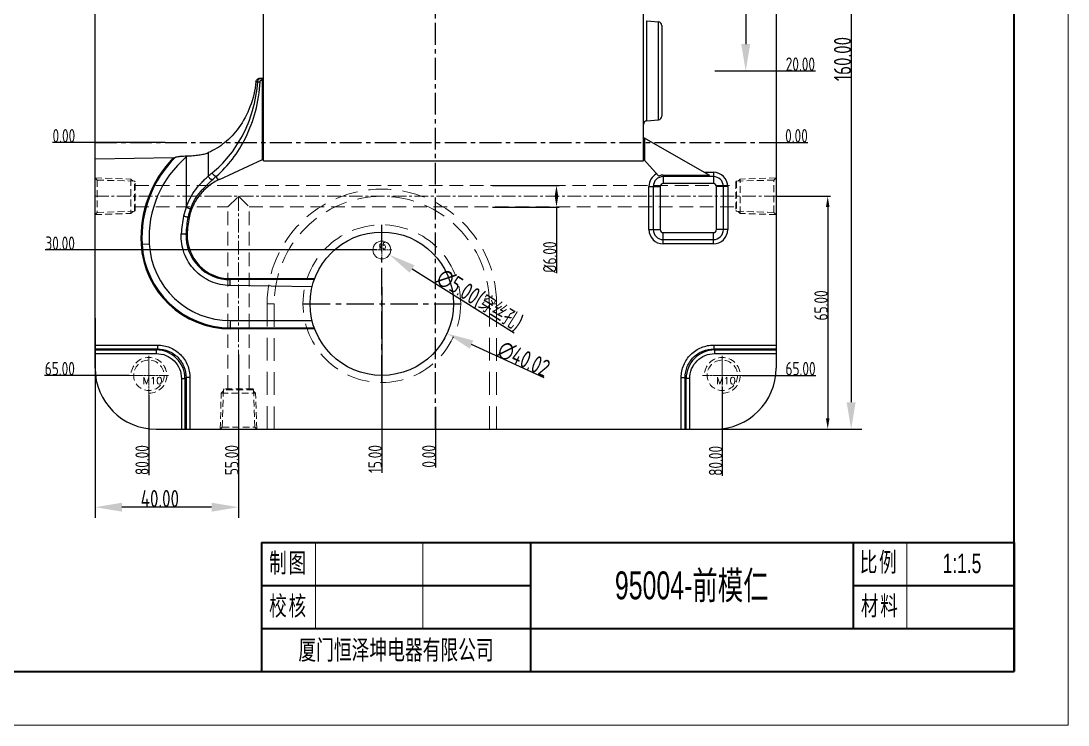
# Model space of a CAD drawing. Header units: millimetres. Extents: x 877 to 3677, y 1642 to 2236.
# Drawn here: x 2886.4 to 3178.6, y 1641.7 to 1838.3 of the extents above; entities that cross this region are included whole.
import ezdxf
from ezdxf.enums import TextEntityAlignment as Align

# ---------------------------------------------------------------- set-up
doc = ezdxf.new("R2010")
doc.units = ezdxf.units.MM
doc.linetypes.add('CENTER', pattern=[0.6, 0.375, -0.075, 0.075, -0.075])
doc.linetypes.add('HIDDEN', pattern=[9.525, 6.35, -3.175])
doc.layers.get('Defpoints').update_dxf_attribs({"lineweight": 5})
for name, color, linetype, lineweight in [('cool', 153, 'HIDDEN', 9), ('DEFAULT_2', 8, 'HIDDEN', 18), ('dim', 82, 'Continuous', 9), ('insert', 85, 'Continuous', 20), ('screw', 33, 'Continuous', 13), ('文字层', 3, 'Continuous', 18), ('粗实线层', 7, 'Continuous', 35), ('细实线层', 7, 'Continuous', 18)]:
    doc.layers.add(name, color=color, linetype=linetype, lineweight=lineweight)
doc.styles.add('TXT', font='txt.shx', dxfattribs={"bigfont": 'gbcbig.shx'})
doc.styles.add('TXT05', font='txt.shx', dxfattribs={"width": 0.5, "bigfont": 'gbcbig.shx'})
doc.styles.add('标准', font='FSGB2312.ttf', dxfattribs={"width": 0.667})
doc.styles.add('标注', font='isocp.shx', dxfattribs={"width": 0.8, "bigfont": 'hztxt.shx'})
doc.dimstyles.new('副本 a4', dxfattribs={"dimscale": 1.5, "dimtxt": 3.2, "dimasz": 5, "dimexe": 2, "dimexo": 0, "dimgap": 0, "dimtad": 1, "dimzin": 0, "dimdsep": 46, "dimtxsty": '标注', "dimcen": 0, "dimdle": 3, "dimclrd": 4, "dimclre": 4, "dimclrt": 6, "dimazin": 0, "dimtfac": 1, "dimtofl": 0, "dimtmove": 0, "dimatfit": 3, "dimfxl": 0, "dimtolj": 1, "dimarcsym": 0})

# ---------------------------------------------------------------- blocks, each defined once
blk = doc.blocks.new('*D17')
at = {"layer": 'Defpoints', "color": 0, "transparency": 16777216}
for p in [(2968.89, 1767.64), (3005.29, 1751.02)]:
    blk.add_point(p, dxfattribs=at)
at = {"layer": 'dim', "color": 4, "lineweight": -2, "transparency": 16777216}
blk.add_line((3032.42, 1738.64), (3012.12, 1747.91), dxfattribs=at)
at = {"layer": 'dim', "color": 4, "transparency": 16777216}
blk.add_solid([(3012.63, 1749.05), (3011.6, 1746.77), (3005.29, 1751.02)], dxfattribs=at)
at = {"layer": 'dim', "color": 6, "transparency": 16777216, "insert": (3026.68, 1743.9), "char_height": 4.8, "attachment_point": 5, "rotation": 335.4628, "style": '标注'}
blk.add_mtext('\\A1;∅40.02', dxfattribs=at)
blk = doc.blocks.new('screw_m10_g')
at = {"layer": 'screw', "color": 1, "linetype": 'CENTER', "ltscale": 0.310989}
for p, q in [((0, -5.5), (0, 5.5)), ((-5.5, 0), (5.5, 0))]:
    blk.add_line(p, q, dxfattribs=at)
at = {"layer": 'screw', "linetype": 'HIDDEN', "ltscale": 0.310989}
blk.add_circle((0, 0), 4.25, dxfattribs=at)
at = {"layer": 'screw', "color": 92, "linetype": 'HIDDEN', "ltscale": 0.310989}
blk.add_arc((0, 0), 5, 270, 180, dxfattribs=at)
at = {"layer": 'screw', "color": 6, "style": 'TXT'}
blk.add_text('M10', height=2, dxfattribs=at).set_placement((-1.7, -2.5))
blk = doc.blocks.new('csk_5')
at = {"layer": 'insert', "color": 1, "linetype": 'CENTER', "ltscale": 2.54}
for p, q in [((-2.75, 0), (2.75, 0)), ((0, -2.75), (0, 2.75))]:
    blk.add_line(p, q, dxfattribs=at)
at = {"layer": 'insert'}
blk.add_circle((0, 0), 2.5, dxfattribs=at)
at = {"layer": 'insert', "color": 6, "style": 'TXT05', "width": 0.5}
blk.add_text('%%c5', height=1.8, dxfattribs=at).set_placement((-0.75, 0.25))
blk = doc.blocks.new('*D19')
at = {"layer": 'Defpoints', "color": 0, "transparency": 16777216}
for p in [(2984.97, 1775.67), (2989.2, 1773)]:
    blk.add_point(p, dxfattribs=at)
at = {"layer": 'dim', "color": 4, "lineweight": -2, "transparency": 16777216}
blk.add_line((3023.98, 1751.07), (2995.55, 1769), dxfattribs=at)
at = {"layer": 'dim', "color": 4, "transparency": 16777216}
blk.add_solid([(2996.21, 1770.06), (2994.88, 1767.94), (2989.2, 1773)], dxfattribs=at)
at = {"layer": 'dim', "color": 6, "transparency": 16777216, "insert": (3014.34, 1760.27), "char_height": 4.8, "attachment_point": 5, "rotation": 327.7585, "style": '标注'}
blk.add_mtext('\\A1;∅5.00(穿丝孔)', dxfattribs=at)
blk = doc.blocks.new('*D21')
at = {"layer": 'Defpoints', "color": 0, "transparency": 16777216}
for p in [(3080.09, 1884.33), (3080.09, 1724.33), (3118.03, 1724.33)]:
    blk.add_point(p, dxfattribs=at)
at = {"layer": 'dim', "color": 4, "lineweight": -2, "transparency": 16777216}
for p, q in [((3080.09, 1884.33), (3121.03, 1884.33)), ((3118.03, 1876.83), (3118.03, 1731.83)), ((3080.09, 1724.33), (3121.03, 1724.33))]:
    blk.add_line(p, q, dxfattribs=at)
at = {"layer": 'dim', "color": 4, "transparency": 16777216}
for points in [[(3116.78, 1876.83), (3119.28, 1876.83), (3118.03, 1884.33)], [(3116.78, 1731.83), (3119.28, 1731.83), (3118.03, 1724.33)]]:
    blk.add_solid(points, dxfattribs=at)
at = {"layer": 'dim', "color": 6, "transparency": 16777216, "insert": (3115.63, 1827.64), "char_height": 4.8, "attachment_point": 5, "rotation": 90, "style": '标注'}
blk.add_mtext('\\A1;160.00', dxfattribs=at)
blk = doc.blocks.new('*D5')
at = {"layer": 'Defpoints', "color": 0, "transparency": 16777216}
for p in [(3002.09, 1804.33), (3093.16, 1804.33), (3099.63, 1804.33)]:
    blk.add_point(p, dxfattribs=at)
at = {"layer": 'dim', "color": 4, "lineweight": -2, "transparency": 16777216}
blk.add_line((3093.16, 1804.33), (3105.93, 1804.33), dxfattribs=at)
at = {"layer": 'dim', "color": 6, "transparency": 16777216, "insert": (3102.78, 1806.21), "char_height": 3.75, "attachment_point": 5, "style": '标注'}
blk.add_mtext('\\A1;0.00', dxfattribs=at)
blk = doc.blocks.new('*D6')
at = {"layer": 'Defpoints', "color": 0, "transparency": 16777216}
for p in [(3091.4, 1824.33), (3099.63, 1824.33), (3002.09, 1804.33)]:
    blk.add_point(p, dxfattribs=at)
at = {"layer": 'dim', "color": 4, "lineweight": -2, "transparency": 16777216}
blk.add_line((3091.4, 1824.33), (3108.11, 1824.33), dxfattribs=at)
at = {"layer": 'dim', "color": 6, "transparency": 16777216, "insert": (3103.87, 1826.21), "char_height": 3.75, "attachment_point": 5, "style": '标注'}
blk.add_mtext('\\A1;20.00', dxfattribs=at)
blk = doc.blocks.new('*D22')
at = {"layer": 'Defpoints', "color": 0, "transparency": 16777216}
for p in [(3087.59, 1869.33), (3099.63, 1869.33), (3002.09, 1804.33)]:
    blk.add_point(p, dxfattribs=at)
at = {"layer": 'dim', "color": 4, "lineweight": -2, "transparency": 16777216}
blk.add_line((3087.59, 1869.33), (3108.21, 1869.33), dxfattribs=at)
at = {"layer": 'dim', "color": 6, "transparency": 16777216, "insert": (3103.92, 1871.21), "char_height": 3.75, "attachment_point": 5, "style": '标注'}
blk.add_mtext('\\A1;65.00', dxfattribs=at)
blk = doc.blocks.new('*D23')
at = {"layer": 'Defpoints', "color": 0, "transparency": 16777216}
for p in [(3002.09, 1804.33), (3087.59, 1739.33), (3099.63, 1739.33)]:
    blk.add_point(p, dxfattribs=at)
at = {"layer": 'dim', "color": 4, "lineweight": -2, "transparency": 16777216}
blk.add_line((3087.59, 1739.33), (3108.21, 1739.33), dxfattribs=at)
at = {"layer": 'dim', "color": 6, "transparency": 16777216, "insert": (3103.92, 1741.21), "char_height": 3.75, "attachment_point": 5, "style": '标注'}
blk.add_mtext('\\A1;65.00', dxfattribs=at)
blk = doc.blocks.new('*D7')
at = {"layer": 'Defpoints', "color": 0, "transparency": 16777216}
for p in [(3002.09, 1804.33), (3002.09, 1730.51), (3002.09, 1719.89)]:
    blk.add_point(p, dxfattribs=at)
at = {"layer": 'dim', "color": 4, "lineweight": -2, "transparency": 16777216}
blk.add_line((3002.09, 1730.51), (3002.09, 1713.58), dxfattribs=at)
at = {"layer": 'dim', "color": 6, "transparency": 16777216, "insert": (3000.21, 1716.73), "char_height": 3.75, "attachment_point": 5, "rotation": 90, "style": '标注'}
blk.add_mtext('\\A1;0.00', dxfattribs=at)
blk = doc.blocks.new('*D24')
at = {"layer": 'Defpoints', "color": 0, "transparency": 16777216}
for p in [(3002.09, 1804.33), (2987.09, 1763.98), (2987.09, 1719.89)]:
    blk.add_point(p, dxfattribs=at)
at = {"layer": 'dim', "color": 4, "lineweight": -2, "transparency": 16777216}
blk.add_line((2987.09, 1763.98), (2987.09, 1712.08), dxfattribs=at)
at = {"layer": 'dim', "color": 6, "transparency": 16777216, "insert": (2985.21, 1715.98), "char_height": 3.75, "attachment_point": 5, "rotation": 90, "style": '标注'}
blk.add_mtext('\\A1;15.00', dxfattribs=at)
blk = doc.blocks.new('*D25')
at = {"layer": 'Defpoints', "color": 0, "transparency": 16777216}
for p in [(3002.09, 1804.33), (2922.09, 1733.83), (2922.09, 1719.89)]:
    blk.add_point(p, dxfattribs=at)
at = {"layer": 'dim', "color": 4, "lineweight": -2, "transparency": 16777216}
blk.add_line((2922.09, 1733.83), (2922.09, 1711.48), dxfattribs=at)
at = {"layer": 'dim', "color": 6, "transparency": 16777216, "insert": (2920.21, 1715.68), "char_height": 3.75, "attachment_point": 5, "rotation": 90, "style": '标注'}
blk.add_mtext('\\A1;80.00', dxfattribs=at)
blk = doc.blocks.new('*D26')
at = {"layer": 'Defpoints', "color": 0, "transparency": 16777216}
for p in [(3002.09, 1804.33), (2947.09, 1730.51), (2947.09, 1719.89)]:
    blk.add_point(p, dxfattribs=at)
at = {"layer": 'dim', "color": 4, "lineweight": -2, "transparency": 16777216}
blk.add_line((2947.09, 1730.51), (2947.09, 1711.48), dxfattribs=at)
at = {"layer": 'dim', "color": 6, "transparency": 16777216, "insert": (2945.21, 1715.68), "char_height": 3.75, "attachment_point": 5, "rotation": 90, "style": '标注'}
blk.add_mtext('\\A1;55.00', dxfattribs=at)
blk = doc.blocks.new('*D8')
at = {"layer": 'Defpoints', "color": 0, "transparency": 16777216}
for p in [(3002.09, 1804.33), (2901.54, 1739.33), (2916.59, 1739.33)]:
    blk.add_point(p, dxfattribs=at)
at = {"layer": 'dim', "color": 4, "lineweight": -2, "transparency": 16777216}
blk.add_line((2916.59, 1739.33), (2892.95, 1739.33), dxfattribs=at)
at = {"layer": 'dim', "color": 6, "transparency": 16777216, "insert": (2897.25, 1741.21), "char_height": 3.75, "attachment_point": 5, "style": '标注'}
blk.add_mtext('\\A1;65.00', dxfattribs=at)
blk = doc.blocks.new('*D27')
at = {"layer": 'Defpoints', "color": 0, "transparency": 16777216}
for p in [(3002.09, 1804.33), (2901.54, 1774.33), (2985.7, 1774.33)]:
    blk.add_point(p, dxfattribs=at)
at = {"layer": 'dim', "color": 4, "lineweight": -2, "transparency": 16777216}
blk.add_line((2985.7, 1774.33), (2893.13, 1774.33), dxfattribs=at)
at = {"layer": 'dim', "color": 6, "transparency": 16777216, "insert": (2897.34, 1776.21), "char_height": 3.75, "attachment_point": 5, "style": '标注'}
blk.add_mtext('\\A1;30.00', dxfattribs=at)
blk = doc.blocks.new('*D28')
at = {"layer": 'Defpoints', "color": 0, "transparency": 16777216}
for p in [(2901.54, 1804.33), (2926.64, 1804.33), (3002.09, 1804.33)]:
    blk.add_point(p, dxfattribs=at)
at = {"layer": 'dim', "color": 4, "lineweight": -2, "transparency": 16777216}
blk.add_line((2926.64, 1804.33), (2895.23, 1804.33), dxfattribs=at)
at = {"layer": 'dim', "color": 6, "transparency": 16777216, "insert": (2898.38, 1806.21), "char_height": 3.75, "attachment_point": 5, "style": '标注'}
blk.add_mtext('\\A1;0.00', dxfattribs=at)
blk = doc.blocks.new('*D29')
at = {"layer": 'Defpoints', "color": 0, "transparency": 16777216}
for p in [(2901.54, 1869.33), (2921.01, 1869.33), (3002.09, 1804.33)]:
    blk.add_point(p, dxfattribs=at)
at = {"layer": 'dim', "color": 4, "lineweight": -2, "transparency": 16777216}
blk.add_line((2921.01, 1869.33), (2892.95, 1869.33), dxfattribs=at)
at = {"layer": 'dim', "color": 6, "transparency": 16777216, "insert": (2897.25, 1871.21), "char_height": 3.75, "attachment_point": 5, "style": '标注'}
blk.add_mtext('\\A1;65.00', dxfattribs=at)
blk = doc.blocks.new('*D9')
at = {"layer": 'Defpoints', "color": 0, "transparency": 16777216}
for p in [(2922.09, 1889.82), (2922.09, 1870.87), (3002.09, 1804.33)]:
    blk.add_point(p, dxfattribs=at)
at = {"layer": 'dim', "color": 4, "lineweight": -2, "transparency": 16777216}
blk.add_line((2922.09, 1870.87), (2922.09, 1898.23), dxfattribs=at)
at = {"layer": 'dim', "color": 6, "transparency": 16777216, "insert": (2920.21, 1894.02), "char_height": 3.75, "attachment_point": 5, "rotation": 90, "style": '标注'}
blk.add_mtext('\\A1;80.00', dxfattribs=at)
blk = doc.blocks.new('*D30')
at = {"layer": 'Defpoints', "color": 0, "transparency": 16777216}
for p in [(3002.09, 1889.82), (3002.09, 1873.96), (3002.09, 1804.33)]:
    blk.add_point(p, dxfattribs=at)
at = {"layer": 'dim', "color": 4, "lineweight": -2, "transparency": 16777216}
blk.add_line((3002.09, 1873.96), (3002.09, 1896.13), dxfattribs=at)
at = {"layer": 'dim', "color": 6, "transparency": 16777216, "insert": (3000.21, 1892.98), "char_height": 3.75, "attachment_point": 5, "rotation": 90, "style": '标注'}
blk.add_mtext('\\A1;0.00', dxfattribs=at)
blk = doc.blocks.new('*D10')
at = {"layer": 'Defpoints', "color": 0, "transparency": 16777216}
for p in [(3002.09, 1804.33), (3082.09, 1736.02), (3082.09, 1719.66)]:
    blk.add_point(p, dxfattribs=at)
at = {"layer": 'dim', "color": 4, "lineweight": -2, "transparency": 16777216}
blk.add_line((3082.09, 1736.02), (3082.09, 1711.26), dxfattribs=at)
at = {"layer": 'dim', "color": 6, "transparency": 16777216, "insert": (3080.21, 1715.46), "char_height": 3.75, "attachment_point": 5, "rotation": 90, "style": '标注'}
blk.add_mtext('\\A1;80.00', dxfattribs=at)
blk = doc.blocks.new('*D31')
at = {"layer": 'Defpoints', "color": 0, "transparency": 16777216}
for p in [(2907.09, 1755.26), (2947.09, 1745.12), (2907.09, 1702.53)]:
    blk.add_point(p, dxfattribs=at)
at = {"layer": 'dim', "color": 4, "lineweight": -2, "transparency": 16777216}
for p, q in [((2907.09, 1755.26), (2907.09, 1699.53)), ((2947.09, 1745.12), (2947.09, 1699.53)), ((2939.59, 1702.53), (2914.59, 1702.53))]:
    blk.add_line(p, q, dxfattribs=at)
at = {"layer": 'dim', "color": 4, "transparency": 16777216}
for points in [[(2914.59, 1703.78), (2914.59, 1701.28), (2907.09, 1702.53)], [(2939.59, 1703.78), (2939.59, 1701.28), (2947.09, 1702.53)]]:
    blk.add_solid(points, dxfattribs=at)
at = {"layer": 'dim', "color": 6, "transparency": 16777216, "insert": (2925.16, 1704.93), "char_height": 4.8, "attachment_point": 5, "style": '标注'}
blk.add_mtext('\\A1;40.00', dxfattribs=at)
blk = doc.blocks.new('*D32')
at = {"layer": 'Defpoints', "color": 0, "transparency": 16777216}
for p in [(3070.9, 1884.33), (3079.98, 1824.33), (3088.62, 1824.33)]:
    blk.add_point(p, dxfattribs=at)
at = {"layer": 'dim', "color": 4, "lineweight": -2, "transparency": 16777216}
for p, q in [((3070.9, 1884.33), (3091.62, 1884.33)), ((3088.62, 1876.83), (3088.62, 1831.83)), ((3079.98, 1824.33), (3091.62, 1824.33))]:
    blk.add_line(p, q, dxfattribs=at)
at = {"layer": 'dim', "color": 4, "transparency": 16777216}
for points in [[(3087.37, 1876.83), (3089.87, 1876.83), (3088.62, 1884.33)], [(3087.37, 1831.83), (3089.87, 1831.83), (3088.62, 1824.33)]]:
    blk.add_solid(points, dxfattribs=at)
at = {"layer": 'dim', "color": 6, "transparency": 16777216, "insert": (3086.22, 1846.61), "char_height": 4.8, "attachment_point": 5, "rotation": 90, "style": '标注'}
blk.add_mtext('\\A1;60.00', dxfattribs=at)
blk = doc.blocks.new('cool_jt_f11')
at = {"layer": 'cool', "ltscale": 0.3}
for p, q in [((0, 5.11), (0.58, 4.53)), ((0, 5.11), (10, 4.8)), ((0.58, 4.53), (0.58, -4.53)), ((11, 4.21), (0.58, 4.53)), ((0.58, 4.53), (11, 4.21)), ((10, 4.8), (10.58, 4.22)), ((10, 4.8), (10, -4.8)), ((11.21, 4), (11, 4.21)), ((11, -4.21), (11, 4.21)), ((11.21, -4), (11.21, 4)), ((0.58, -4.53), (0, -5.11)), ((0, -5.11), (10, -4.8)), ((0.58, -4.53), (11, -4.21)), ((10, -4.8), (10.58, -4.22)), ((11, -4.21), (11.21, -4))]:
    blk.add_line(p, q, dxfattribs=at)
blk = doc.blocks.new('*D12')
at = {"layer": 'Defpoints', "color": 0, "transparency": 16777216}
for p in [(3017.98, 1792.33), (3035.82, 1792.33), (3017.98, 1786.33)]:
    blk.add_point(p, dxfattribs=at)
at = {"layer": 'dim', "color": 4, "lineweight": -2, "transparency": 16777216}
for p, q in [((3017.98, 1792.33), (3036.57, 1792.33)), ((3017.98, 1786.33), (3036.57, 1786.33)), ((3035.82, 1786.33), (3035.82, 1767.83))]:
    blk.add_line(p, q, dxfattribs=at)
at = {"layer": 'dim', "color": 4, "transparency": 16777216}
for points in [[(3035.32, 1789.33), (3036.32, 1789.33), (3035.82, 1792.33)], [(3035.32, 1789.33), (3036.32, 1789.33), (3035.82, 1786.33)]]:
    blk.add_solid(points, dxfattribs=at)
at = {"layer": 'dim', "color": 6, "transparency": 16777216, "insert": (3033.95, 1772.33), "char_height": 3.75, "attachment_point": 5, "rotation": 90, "style": '标注'}
blk.add_mtext('\\A1;%%c6.00', dxfattribs=at)
blk = doc.blocks.new('*D13')
at = {"layer": 'Defpoints', "color": 0, "transparency": 16777216}
for p in [(3097.09, 1789.33), (3080.09, 1724.33), (3111.5, 1724.33)]:
    blk.add_point(p, dxfattribs=at)
at = {"layer": 'dim', "color": 4, "lineweight": -2, "transparency": 16777216}
for p, q in [((3097.09, 1789.33), (3112.25, 1789.33)), ((3111.5, 1786.33), (3111.5, 1727.33)), ((3080.09, 1724.33), (3112.25, 1724.33))]:
    blk.add_line(p, q, dxfattribs=at)
at = {"layer": 'dim', "color": 4, "transparency": 16777216}
for points in [[(3111, 1786.33), (3112, 1786.33), (3111.5, 1789.33)], [(3111, 1727.33), (3112, 1727.33), (3111.5, 1724.33)]]:
    blk.add_solid(points, dxfattribs=at)
at = {"layer": 'dim', "color": 6, "transparency": 16777216, "insert": (3109.63, 1758.87), "char_height": 3.75, "attachment_point": 5, "rotation": 90, "style": '标注'}
blk.add_mtext('\\A1;65.00', dxfattribs=at)
blk = doc.blocks.new('A4图框')
at = {"layer": '粗实线层'}
for p, q in [((138.5, -95), (138.5, 95)), ((-138.5, -95), (138.5, -95))]:
    blk.add_line(p, q, dxfattribs=at)
at = {"layer": '细实线层'}
for p, q in [((148.5, -105), (148.5, 105)), ((-148.5, -105), (148.5, -105))]:
    blk.add_line(p, q, dxfattribs=at)
at = {"layer": '文字层', "style": '标准', "width": 0.667}
blk.add_attdef('图纸编号', text='', height=5.19, rotation=180, dxfattribs=at).set_placement((-113.41, 90), align=Align.MIDDLE_CENTER)
blk = doc.blocks.new('A4标题栏')
at = {"layer": '粗实线层'}
for p, q in [((-140, 24), (-140, 0)), ((-140, 24), (0, 24)), ((-90, 24), (-90, 0)), ((-30, 24), (-30, 8)), ((0, 24), (0, 0)), ((0, 24), (0, 8)), ((-140, 16), (-90, 16)), ((-30, 16), (0, 16)), ((-140, 8), (0, 8)), ((-140, 0), (0, 0))]:
    blk.add_line(p, q, dxfattribs=at)
at = {"layer": '细实线层'}
for p, q in [((-130, 24), (-130, 8)), ((-110, 24), (-110, 8)), ((-20, 24), (-20, 8))]:
    blk.add_line(p, q, dxfattribs=at)
at = {"layer": '文字层', "char_height": 3.597, "width": 18, "attachment_point": 5, "line_spacing_factor": 0.963108, "style": '标准'}
for s, insert in [('\\T1.1;制图', (-135, 20)), ('{\\T1.1;比例}', (-25.15, 20.14)), ('\\T1.1;校核', (-135, 12)), ('{\\T1.1;材料}', (-24.93, 12.02))]:
    blk.add_mtext(s, dxfattribs=dict(at, insert=insert))
at = {"layer": '文字层', "style": '标准', "width": 0.667}
for tag, height, p in [('制图签名', 3.63, (-120, 20)), ('制图日期', 3.63, (-100, 20)), ('图纸比例', 3.63, (-9.73, 20.09)), ('图纸名称', 5.19, (-60, 16)), ('校核签名', 3.63, (-120, 12)), ('校核日期', 3.63, (-100, 12)), ('材料', 3.63, (-9.94, 12.38)), ('公司名称', 3.63, (-115, 4)), ('图纸编号', 3.63, (-45, 4))]:
    blk.add_attdef(tag, text='', height=height, dxfattribs=at).set_placement(p, align=Align.MIDDLE_CENTER)

msp = doc.modelspace()

# ---------------------------------------------------------------- linework, layer by layer
at = {"color": 1, "linetype": 'CENTER', "ltscale": 16.256}
for p, q in [((3002.089, 1724.333), (3002.089, 1884.333)), ((2907.089, 1804.333), (3097.089, 1804.333))]:
    msp.add_line(p, q, dxfattribs=at)
at = {"color": 7, "linetype": 'Continuous'}
for p, q in [((2907.089, 1741.333), (2907.089, 1867.333)), ((3097.089, 1867.333), (3097.089, 1741.333)), ((3060.103, 1799.208), (3060.103, 1849.458)), ((2954.076, 1799.208), (2954.076, 1848.661)), ((3061.016, 1838.274), (3064.29, 1837.987)), ((3061.016, 1810.393), (3061.016, 1838.274)), ((3064.29, 1810.68), (3064.29, 1837.987)), ((3065.203, 1836.991), (3065.203, 1811.676)), ((2951.978, 1821.333), (2952.484, 1821.333)), ((2953.352, 1822.333), (2954.076, 1822.333)), ((2953.754, 1799.62), (2953.754, 1821.75)), ((3061.016, 1810.393), (3064.29, 1810.68)), ((3060.103, 1805.687), (3078.493, 1795.233)), ((3060.403, 1805.516), (3060.403, 1799.352)), ((2928.917, 1800.02), (2907.089, 1799.639)), ((2932.538, 1800.309), (2932.538, 1786.257)), ((2938.667, 1801.505), (2938.667, 1794.973)), ((3060.103, 1799.686), (3064.377, 1794.918)), ((2941.766, 1794.03), (2953.754, 1799.62)), ((2953.754, 1799.62), (2954.076, 1799.62)), ((2954.076, 1799.208), (3060.103, 1799.208)), ((3065.603, 1795.233), (3078.493, 1795.233)), ((3065.603, 1795.233), (3065.603, 1792.895)), ((3079.603, 1794.826), (3065.603, 1794.826)), ((3077.079, 1796.037), (3079.603, 1796.037)), ((3079.603, 1796.037), (3079.603, 1792.895)), ((3061.603, 1792.037), (3064.746, 1792.037)), ((3061.603, 1780.037), (3061.603, 1792.037)), ((3062.814, 1792.037), (3062.814, 1780.037)), ((3064.746, 1792.037), (3064.746, 1780.037)), ((3079.603, 1792.895), (3065.603, 1792.895)), ((3083.603, 1792.037), (3080.461, 1792.037)), ((3080.461, 1780.037), (3080.461, 1792.037)), ((3082.393, 1780.037), (3082.393, 1792.037)), ((3083.603, 1792.037), (3083.603, 1780.037)), ((3061.603, 1780.037), (3064.746, 1780.037)), ((3083.603, 1780.037), (3080.461, 1780.037)), ((2932.793, 1778.778), (2932.462, 1778.791)), ((3065.603, 1779.179), (3079.603, 1779.179)), ((3065.603, 1776.037), (3065.603, 1779.179)), ((3065.603, 1777.247), (3079.603, 1777.247)), ((3079.603, 1776.037), (3079.603, 1779.179)), ((2919.913, 1775.957), (2922.18, 1776.082)), ((3079.603, 1776.037), (3065.603, 1776.037)), ((2944.784, 1766.333), (2944.784, 1766.027)), ((2944.784, 1766.333), (2968.344, 1766.333)), ((2968.242, 1766.056), (2944.784, 1766.027)), ((2967.648, 1764.071), (2944.784, 1764.39)), ((2944.875, 1754.604), (2967.646, 1754.604)), ((2944.875, 1752.333), (2944.875, 1754.604)), ((2944.875, 1752.611), (2968.242, 1752.611)), ((2968.344, 1752.333), (2944.875, 1752.333)), ((2907.089, 1747.791), (2924.49, 1747.791)), ((2924.49, 1747.791), (2924.49, 1746.704)), ((3079.689, 1747.791), (3097.089, 1747.791)), ((3079.689, 1747.791), (3079.689, 1746.704)), ((2907.089, 1746.704), (2924.49, 1746.704)), ((2907.089, 1746.416), (2924.202, 1746.416)), ((2907.089, 1745.42), (2924.202, 1745.42)), ((2924.202, 1746.416), (2924.49, 1746.704)), ((2924.202, 1745.42), (2924.202, 1746.416)), ((3079.689, 1746.704), (3097.089, 1746.704)), ((3079.977, 1746.416), (3079.689, 1746.704)), ((3079.977, 1746.416), (3097.089, 1746.416)), ((3079.977, 1745.42), (3079.977, 1746.416)), ((3079.977, 1745.42), (3097.089, 1745.42)), ((2931.176, 1738.446), (2932.172, 1738.446)), ((2931.176, 1738.446), (2931.176, 1724.333)), ((2932.172, 1738.446), (2932.46, 1738.734)), ((2932.172, 1738.446), (2932.172, 1724.333)), ((2933.547, 1738.734), (2932.46, 1738.734)), ((2932.46, 1738.734), (2932.46, 1724.333)), ((2933.547, 1738.734), (2933.547, 1724.333)), ((3070.632, 1738.734), (3071.719, 1738.734)), ((3070.632, 1724.333), (3070.632, 1738.734)), ((3072.007, 1738.446), (3071.719, 1738.734)), ((3071.719, 1724.333), (3071.719, 1738.734)), ((3073.003, 1738.446), (3072.007, 1738.446)), ((3072.007, 1724.333), (3072.007, 1738.446)), ((3073.003, 1724.333), (3073.003, 1738.446)), ((2924.089, 1724.333), (3080.089, 1724.333))]:
    msp.add_line(p, q, dxfattribs=at)
at = {"color": 1, "linetype": 'CENTER', "ltscale": 20.33016}
for p, q in [((2987.089, 1737.322), (2987.089, 1781.344)), ((2965.078, 1759.333), (3009.1, 1759.333))]:
    msp.add_line(p, q, dxfattribs=at)
at = {"color": 2, "linetype": 'Continuous'}
msp.add_circle((2987.089, 1759.333), 20.01, dxfattribs=at)
at = {"color": 7, "linetype": 'Continuous'}
for centre, radius, start, end in [((3064.203, 1836.991), 1, 0, 85), ((3064.203, 1811.676), 1, 275, 0), ((3061.103, 1809.397), 1, 95, 180), ((2951.863, 1777.719), 31.998, 135.81564, 183.15502), ((2951.863, 1777.719), 31.72, 134.76759, 183.15502), ((2951.863, 1777.719), 29.728, 130.54403, 183.15502), ((3010.971, 1717.623), 104.3, 132.12742, 132.86785), ((3065.603, 1792.037), 4, 117.24689, 180), ((3065.603, 1792.037), 2.79, 90, 180), ((3079.603, 1792.037), 4, 0, 90), ((3079.603, 1792.037), 2.79, 0, 90), ((3065.603, 1792.037), 0.858, 90, 180), ((3079.603, 1792.037), 0.858, 0, 90), ((2947.781, 1780.289), 16.369, 158.61784, 167.60738), ((2947.775, 1780.538), 15.048, 159.4363, 168.46612), ((2961.345, 1777.311), 30.256, 167.61238, 177.10287), ((2961.407, 1777.748), 28.964, 168.44959, 177.93624), ((2961.353, 1777.719), 28.58, 168.67229, 177.87479), ((3065.603, 1780.037), 4, 180, 270), ((3065.603, 1780.037), 2.79, 180, 270), ((3065.603, 1780.037), 0.858, 180, 270), ((3079.603, 1780.037), 4, 270, 0), ((3079.603, 1780.037), 2.79, 270, 0), ((3079.603, 1780.037), 0.858, 270, 0), ((2944.773, 1778.345), 12.318, 177.92745, 270.05215), ((2944.784, 1778.333), 12, 177.87479, 270), ((2944.875, 1777.333), 25, 183.15502, 270), ((2944.875, 1777.333), 24.722, 183.15502, 270), ((2944.875, 1777.333), 22.73, 183.15502, 270), ((2924.203, 1738.447), 7.969, 359.99424, 90.00576), ((3079.976, 1738.447), 7.969, 89.99424, 180.00576), ((2924.089, 1741.333), 17, 180, 270), ((3080.089, 1741.333), 17, 270, 0)]:
    msp.add_arc(centre, radius, start, end, dxfattribs=at)
for points, knots in [([(2951.978, 1821.333), (2951.727, 1818.929), (2950.665, 1814.385), (2947.56, 1808.533), (2943.497, 1804.166), (2940.287, 1802.199), (2938.667, 1801.505)], [0, 0, 0, 0, 0.2907269, 0.5538632, 0.7880315, 1, 1, 1, 1]), ([(2939.769, 1795.882), (2941.424, 1797.228), (2944.603, 1800.406), (2948.5, 1806.284), (2951.357, 1813.381), (2952.285, 1818.615), (2952.484, 1821.333)], [0, 0, 0, 0, 0.2191996, 0.4584087, 0.7199365, 1, 1, 1, 1]), ([(2941.009, 1794.977), (2942.622, 1796.392), (2945.708, 1799.726), (2949.441, 1805.822), (2952.135, 1813.137), (2952.961, 1818.5), (2953.107, 1821.283)], [0, 0, 0, 0, 0.2169443, 0.4557751, 0.7183193, 1, 1, 1, 1]), ([(2951.978, 1821.333), (2951.994, 1821.485), (2952.116, 1821.782), (2952.461, 1822.1), (2952.888, 1822.291), (2953.198, 1822.333), (2953.352, 1822.333)], [0, 0, 0, 0, 0.2482804, 0.498307, 0.749065, 1, 1, 1, 1]), ([(2952.484, 1821.333), (2952.486, 1821.392), (2952.51, 1821.62), (2952.603, 1821.841), (2952.705, 1821.978)], [0, 0, 0, 0, 0.2550687, 1, 1, 1, 1]), ([(2952.484, 1821.333), (2952.579, 1821.317), (2952.787, 1821.295), (2952.995, 1821.284), (2953.107, 1821.283)], [0, 0, 0, 0, 0.4633419, 1, 1, 1, 1]), ([(2953.107, 1821.283), (2953.111, 1821.363), (2953.156, 1821.523), (2953.314, 1821.706), (2953.531, 1821.798), (2953.686, 1821.778), (2953.754, 1821.75)], [0, 0, 0, 0, 0.2627647, 0.5185127, 0.7625684, 1, 1, 1, 1]), ([(2953.754, 1821.75), (2953.754, 1821.782), (2953.73, 1821.909), (2953.638, 1822.014), (2953.56, 1822.067)], [0, 0, 0, 0, 0.2523161, 1, 1, 1, 1]), ([(2928.917, 1800.02), (2929.003, 1800.022), (2929.215, 1800.086), (2929.409, 1800.179), (2929.524, 1800.239)], [0, 0, 0, 0, 0.3980866, 1, 1, 1, 1]), ([(2929.524, 1800.239), (2929.586, 1800.271), (2929.758, 1800.317), (2930.056, 1800.379), (2930.431, 1800.436), (2931.011, 1800.507), (2931.791, 1800.572), (2932.43, 1800.601), (2932.757, 1800.609)], [0, 0, 0, 0, 0.0642662, 0.1618136, 0.2805192, 0.4125699, 0.6992329, 1, 1, 1, 1]), ([(2932.538, 1800.309), (2932.56, 1800.332), (2932.601, 1800.379), (2932.667, 1800.445), (2932.723, 1800.522), (2932.745, 1800.58), (2932.757, 1800.609)], [0, 0, 0, 0, 0.2497653, 0.5008882, 0.7492716, 1, 1, 1, 1]), ([(2932.757, 1800.609), (2933.321, 1800.622), (2934.419, 1800.672), (2935.996, 1800.826), (2937.414, 1801.075), (2938.282, 1801.34), (2938.667, 1801.505)], [0, 0, 0, 0, 0.2815717, 0.5488959, 0.7908933, 1, 1, 1, 1]), ([(2932.538, 1786.257), (2932.844, 1787.156), (2933.595, 1788.901), (2935.099, 1791.269), (2936.59, 1792.977), (2937.808, 1794.165), (2938.391, 1794.709), (2938.667, 1794.973)], [0, 0, 0, 0, 0.2643832, 0.5265008, 0.7777823, 0.8939044, 1, 1, 1, 1]), ([(2941.766, 1794.03), (2940.701, 1793.533), (2938.678, 1792.288), (2936.163, 1789.773), (2934.298, 1786.743), (2933.56, 1784.485), (2933.33, 1783.332)], [0, 0, 0, 0, 0.2500081, 0.5000106, 0.7500074, 1, 1, 1, 1]), ([(2933.685, 1785.824), (2934.018, 1786.711), (2934.844, 1788.412), (2936.462, 1790.655), (2938.245, 1792.492), (2939.467, 1793.557), (2940.015, 1794.067)], [0, 0, 0, 0, 0.2705183, 0.5367943, 0.7864372, 1, 1, 1, 1]), ([(2938.667, 1794.973), (2938.718, 1794.825), (2938.88, 1794.543), (2939.293, 1794.143), (2939.764, 1793.987), (2940.015, 1794.067)], [0, 0, 0, 0, 0.2708175, 0.5461279, 1, 1, 1, 1]), ([(2939.769, 1795.882), (2939.815, 1795.744), (2939.959, 1795.48), (2940.338, 1795.094), (2940.764, 1794.928), (2941.009, 1794.977)], [0, 0, 0, 0, 0.2677639, 0.5402931, 1, 1, 1, 1]), ([(2941.767, 1794.03), (2941.678, 1793.988), (2941.528, 1793.949), (2941.344, 1794.014), (2941.23, 1794.112), (2941.136, 1794.258), (2941.03, 1794.545), (2941.008, 1794.797), (2941.009, 1794.977)], [0, 0, 0, 0, 0.198637, 0.2879373, 0.3844837, 0.4978676, 0.6350103, 1, 1, 1, 1]), ([(3065.603, 1795.233), (3065.494, 1795.233), (3065.07, 1795.207), (3064.651, 1795.074), (3064.377, 1794.918)], [0, 0, 0, 0, 0.2568917, 1, 1, 1, 1]), ([(2932.538, 1786.257), (2932.676, 1786.203), (2932.933, 1786.103), (2933.275, 1785.97), (2933.52, 1785.883), (2933.644, 1785.834), (2933.685, 1785.824)], [0, 0, 0, 0, 0.3617264, 0.6749379, 0.8976343, 1, 1, 1, 1]), ([(2931.793, 1783.802), (2931.943, 1783.769), (2932.222, 1783.709), (2932.593, 1783.628), (2932.855, 1783.58), (2932.988, 1783.549), (2933.03, 1783.547)], [0, 0, 0, 0, 0.363804, 0.6781321, 0.9002455, 1, 1, 1, 1]), ([(2933.33, 1783.332), (2933.302, 1783.319), (2933.241, 1783.302), (2933.149, 1783.34), (2933.079, 1783.428), (2933.046, 1783.503), (2933.03, 1783.547)], [0, 0, 0, 0, 0.2174162, 0.4196966, 0.669103, 1, 1, 1, 1]), ([(2944.784, 1764.39), (2943.861, 1764.402), (2942.011, 1764.61), (2939.358, 1765.464), (2936.925, 1766.829), (2934.813, 1768.65), (2933.108, 1770.856), (2931.878, 1773.36), (2931.177, 1776.059), (2931.081, 1777.918), (2931.127, 1778.84)], [0, 0, 0, 0, 0.1250042, 0.2500073, 0.3750091, 0.5000097, 0.6250092, 0.7500074, 0.8750043, 1, 1, 1, 1]), ([(2931.127, 1778.84), (2931.289, 1778.832), (2931.591, 1778.818), (2931.992, 1778.799), (2932.274, 1778.795), (2932.418, 1778.786), (2932.462, 1778.791)], [0, 0, 0, 0, 0.3637942, 0.678117, 0.9002334, 1, 1, 1, 1]), ([(2944.784, 1764.39), (2944.787, 1764.588), (2944.791, 1764.959), (2944.793, 1765.45), (2944.793, 1765.779), (2944.788, 1765.955), (2944.787, 1766.009), (2944.784, 1766.027)], [0, 0, 0, 0, 0.3637872, 0.678104, 0.9002175, 0.9666416, 1, 1, 1, 1]), ([(2924.49, 1747.791), (2925.674, 1747.793), (2928.061, 1747.318), (2931.079, 1745.297), (2933.079, 1742.282), (2933.554, 1739.906), (2933.547, 1738.734)], [0, 0, 0, 0, 0.251056, 0.5010675, 0.751471, 1, 1, 1, 1]), ([(3070.632, 1738.734), (3070.63, 1739.918), (3071.104, 1742.305), (3073.125, 1745.323), (3076.14, 1747.323), (3078.517, 1747.798), (3079.689, 1747.791)], [0, 0, 0, 0, 0.251056, 0.5010675, 0.751471, 1, 1, 1, 1]), ([(2924.202, 1745.42), (2925.11, 1745.42), (2926.944, 1745.059), (2929.264, 1743.509), (2930.815, 1741.189), (2931.176, 1739.354), (2931.176, 1738.446)], [0, 0, 0, 0, 0.2499835, 0.4999355, 0.7499061, 1, 1, 1, 1]), ([(2924.49, 1746.704), (2925.528, 1746.705), (2927.626, 1746.295), (2930.28, 1744.524), (2932.052, 1741.869), (2932.46, 1739.771), (2932.46, 1738.734)], [0, 0, 0, 0, 0.2500154, 0.5000044, 0.7499961, 1, 1, 1, 1]), ([(3071.719, 1738.734), (3071.718, 1739.772), (3072.127, 1741.87), (3073.899, 1744.524), (3076.553, 1746.296), (3078.651, 1746.704), (3079.689, 1746.704)], [0, 0, 0, 0, 0.2500154, 0.5000044, 0.7499961, 1, 1, 1, 1]), ([(3073.003, 1738.446), (3073.003, 1739.354), (3073.363, 1741.188), (3074.914, 1743.508), (3077.234, 1745.059), (3079.069, 1745.42), (3079.977, 1745.42)], [0, 0, 0, 0, 0.2499835, 0.4999355, 0.7499061, 1, 1, 1, 1])]:
    msp.add_open_spline(points, degree=3, knots=knots, dxfattribs=at)
for points in [[(2952.705, 1821.978), (2952.792, 1822.052), (2952.89, 1822.115), (2952.992, 1822.166)], [(2952.863, 1822.085), (2952.807, 1822.055), (2952.753, 1822.019), (2952.705, 1821.978)], [(2953.186, 1822.171), (2953.075, 1822.167), (2952.962, 1822.136), (2952.863, 1822.085)], [(2953.56, 1822.067), (2953.453, 1822.14), (2953.315, 1822.175), (2953.186, 1822.171)], [(2938.667, 1794.973), (2939.031, 1795.28), (2939.399, 1795.582), (2939.769, 1795.882)]]:
    msp.add_open_spline(points, degree=3, dxfattribs=at)
at = {"layer": 'cool', "ltscale": 0.6}
for p, q in [((2918.299, 1792.333), (2943.089, 1792.333)), ((2943.089, 1792.333), (3085.879, 1792.333)), ((2944.089, 1786.333), (2947.089, 1789.333)), ((2947.089, 1789.333), (2950.089, 1786.333)), ((2918.299, 1786.333), (2943.089, 1786.333)), ((2944.089, 1786.333), (2943.089, 1786.333)), ((2944.089, 1735.543), (2944.089, 1786.333)), ((2950.089, 1735.543), (2950.089, 1786.333)), ((2950.089, 1786.333), (3085.879, 1786.333))]:
    msp.add_line(p, q, dxfattribs=at)
at = {"layer": 'cool', "color": 1, "linetype": 'CENTER', "ltscale": 10.16}
for p, q in [((2907.089, 1789.333), (2943.089, 1789.333)), ((2941.357, 1789.333), (3097.089, 1789.333)), ((2947.089, 1724.333), (2947.089, 1789.333))]:
    msp.add_line(p, q, dxfattribs=at)
at = {"layer": 'DEFAULT_2', "color": 8, "linetype": 'HIDDEN'}
for p, q in [((2955.089, 1759.333), (2957.089, 1759.333)), ((2955.089, 1759.333), (2955.089, 1724.333)), ((2957.089, 1724.333), (2957.089, 1759.333)), ((3019.089, 1759.333), (3017.089, 1759.333)), ((3017.089, 1759.333), (3017.089, 1724.333)), ((3019.089, 1724.333), (3019.089, 1759.333))]:
    msp.add_line(p, q, dxfattribs=at)
msp.add_circle((2987.089, 1759.333), 22.01, dxfattribs=at)
for radius in [32, 30]:
    msp.add_arc((2987.089, 1759.333), radius, 0, 180, dxfattribs=at)
msp.add_open_spline([(2952.992, 1822.166), (2953.219, 1822.278), (2953.48, 1822.333), (2953.733, 1822.333)], degree=3, dxfattribs=at)

# ---------------------------------------------------------------- block references
at = {"xscale": 1.5, "yscale": 1.5, "zscale": 1.5}
msp.add_blockref('A4图框', (2955.804, 1799.208), dxfattribs=at)
at = {"layer": 'cool', "ltscale": 0.6}
msp.add_blockref('cool_jt_f11', (2907.089, 1789.333), dxfattribs=at)
for p, rotation in [((3097.089, 1789.333), 180), ((2947.089, 1724.333), 90.0000000000008)]:
    msp.add_blockref('cool_jt_f11', p, dxfattribs=dict(at, rotation=rotation))
at = {"layer": 'insert'}
msp.add_blockref('csk_5', (2987.089, 1774.333), dxfattribs=at)
at = {"layer": 'screw'}
for p in [(2922.089, 1739.333), (3082.089, 1739.333)]:
    msp.add_blockref('screw_m10_g', p, dxfattribs=at)
at = {"layer": '粗实线层', "xscale": 1.5, "yscale": 1.5, "zscale": 1.5}
msp.add_blockref('A4标题栏', (3163.554, 1656.708), dxfattribs=at).add_auto_attribs({'公司名称': '厦门恒泽坤电器有限公司', '图纸比例': '1:1.5', '图纸名称': '95004-前模仁'})

# ---------------------------------------------------------------- dimensions: what is measured, and where the dimension line sits
at = {"layer": 'dim'}
for feature_location, offset, dtype, origin, picture, middle in [((2922.089, 1870.87), (0, 18.953), 1, (3002.089, 1804.333), '*D9', (2920.214, 1894.024)), ((3002.089421718, 1873.962157572), (0, 15.860771026), 1, (3002.089421718, 1804.333422165), '*D30', (3000.214421718, 1892.975290802)), ((2921.013, 1869.333), (-19.477, 0), 0, (3002.089, 1804.333), '*D29', (2897.245, 1871.208)), ((3087.589, 1869.333), (12.039, 0), 0, (3002.089, 1804.333), '*D22', (3103.919, 1871.208)), ((3091.399, 1824.333), (8.229, 0), 0, (3002.089, 1804.333), '*D6', (3103.867, 1826.209)), ((2926.638734829, 1804.333422165), (-25.102453098, 0), 0, (3002.089421718, 1804.333422165), '*D28', (2898.383919526, 1806.208422165)), ((3093.163307526, 1804.333422165), (6.464883664, 0), 0, (3002.089421718, 1804.333422165), '*D5', (3102.780553394, 1806.208422165)), ((2916.589, 1739.333), (-15.053, 0), 0, (3002.089, 1804.333), '*D8', (2897.245, 1741.208)), ((2985.704, 1774.333), (-84.168, 0), 0, (3002.089, 1804.333), '*D27', (2897.335, 1776.208)), ((2922.089, 1733.833), (0, -13.948), 1, (3002.089, 1804.333), '*D25', (2920.214, 1715.684)), ((2947.089, 1730.514), (0, -10.629), 1, (3002.089, 1804.333), '*D26', (2945.214, 1715.684)), ((2987.089, 1763.985), (0, -44.1), 1, (3002.089, 1804.333), '*D24', (2985.214, 1715.984)), ((3002.089421718, 1730.514386049), (0, -10.629178548), 1, (3002.089421718, 1804.333422165), '*D7', (3000.214421718, 1716.732845297)), ((3087.589, 1739.333), (12.039, 0), 0, (3002.089, 1804.333), '*D23', (3103.919, 1741.208)), ((3082.089, 1736.015), (0, -16.354), 1, (3002.089, 1804.333), '*D10', (3080.214, 1715.46))]:
    dim = msp.add_ordinate_dim(feature_location=feature_location, offset=offset, dtype=dtype, origin=origin, dimstyle='副本 a4', override={"dimtxt": 2.5, "dimasz": 2, "dimexe": 0.49975}, dxfattribs=at)
    dim.commit()
    dim.dimension.update_dxf_attribs({"geometry": picture, "text_midpoint": middle})
for base, p1, p2, picture, middle in [((3088.618, 1824.333), (3070.904, 1884.333), (3079.977, 1824.333), '*D32', (3088.618, 1846.609)), ((3118.026, 1724.333), (3080.089, 1884.333), (3080.089, 1724.333), '*D21', (3118.026, 1827.644))]:
    dim = msp.add_linear_dim(base=base, p1=p1, p2=p2, angle=90, dimstyle='副本 a4', dxfattribs=at)
    dim.commit()
    dim.dimension.update_dxf_attribs({"geometry": picture, "text_midpoint": middle, "dimtype": 160})
dim = msp.add_linear_dim(base=(3035.824, 1792.333), p1=(3017.984, 1786.333), p2=(3017.984, 1792.333), angle=90, text='%%c<>', dimstyle='副本 a4', override={"dimtxt": 2.5, "dimasz": 2, "dimexe": 0.49975}, dxfattribs=at)
dim.commit()
dim.dimension.update_dxf_attribs({"geometry": '*D12', "text_midpoint": (3035.824, 1772.332), "dimtype": 160})
dim = msp.add_linear_dim(base=(3111.503, 1724.333), p1=(3097.089, 1789.333), p2=(3080.089, 1724.333), angle=90, dimstyle='副本 a4', override={"dimtxt": 2.5, "dimasz": 2, "dimexe": 0.49975}, dxfattribs=at)
dim.commit()
dim.dimension.update_dxf_attribs({"geometry": '*D13', "text_midpoint": (3111.503, 1758.875), "dimtype": 160})
dim = msp.add_diameter_dim_2p(p1=(2984.975, 1775.667), p2=(2989.204, 1773), text='<>(穿丝孔)', dimstyle='副本 a4', dxfattribs=at)
dim.commit()
dim.dimension.update_dxf_attribs({"geometry": '*D19', "text_midpoint": (3014.342, 1760.265)})
dim = msp.add_diameter_dim_2p(p1=(2968.886, 1767.643), p2=(3005.292, 1751.024), dimstyle='副本 a4', dxfattribs=at)
dim.commit()
dim.dimension.update_dxf_attribs({"geometry": '*D17', "text_midpoint": (3026.677, 1743.9)})
dim = msp.add_linear_dim(base=(2907.089, 1702.527), p1=(2947.089, 1745.118), p2=(2907.089, 1755.26), dimstyle='副本 a4', dxfattribs=at)
dim.commit()
dim.dimension.update_dxf_attribs({"geometry": '*D31', "text_midpoint": (2925.163, 1702.527), "dimtype": 160})

doc.saveas('drawing.dxf')
